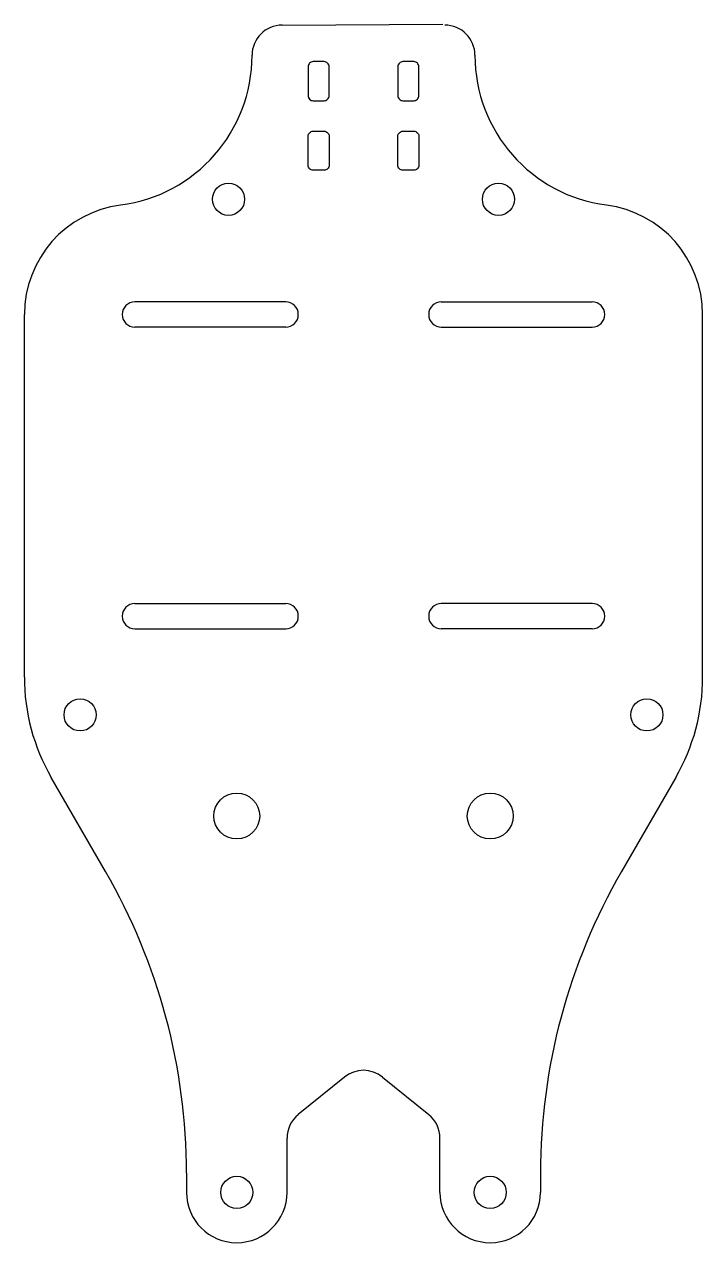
# Model space of a CAD drawing. Header units: millimetres. Extents: x -34 to 34, y -69 to 52.
import ezdxf

# ---------------------------------------------------------------- set-up
doc = ezdxf.new("R2010")
doc.units = ezdxf.units.MM
doc.header["$MEASUREMENT"] = 0
doc.layers.add('Top Plate v2', color=40, linetype='Continuous')

msp = doc.modelspace()

# ---------------------------------------------------------------- linework, layer by layer
at = {"layer": 'Top Plate v2'}
for p, q in [((-8.1, 52.33), (7.9, 52.41)), ((-7.73, 24.8), (-22.73, 24.8)), ((7.73, 24.8), (22.73, 24.8)), ((-33.72, -12.5), (-33.72, 23.55)), ((33.72, -12.5), (33.72, 23.55)), ((-7.73, 22.3), (-22.73, 22.3)), ((7.73, 22.3), (22.73, 22.3)), ((-22.73, -5.2), (-7.73, -5.2)), ((22.73, -5.2), (7.73, -5.2)), ((-22.73, -7.7), (-7.73, -7.7)), ((22.73, -7.7), (7.73, -7.7)), ((-25.64, -31.85), (-31.04, -22.5)), ((31.04, -22.5), (25.64, -31.85)), ((-1.89, -52.28), (-6.49, -56.02)), ((1.89, -52.28), (6.49, -56.02)), ((-7.6, -63.75), (-7.6, -58.35)), ((7.6, -63.75), (7.6, -58.35)), ((-17.6, -61.85), (-17.6, -63.75)), ((17.6, -61.85), (17.6, -63.75))]:
    msp.add_line(p, q, dxfattribs=at)
for points in [[(-3.92, 44.81, 0.414214), (-3.42, 45.31), (-3.42, 48.2, 0.414214), (-3.92, 48.7), (-5, 48.7, 0.414214), (-5.5, 48.2), (-5.5, 45.31, 0.414214), (-5, 44.81)], [(5.5, 45.31), (5.5, 48.2, 0.414214), (5, 48.7), (3.92, 48.7, 0.414214), (3.42, 48.2), (3.42, 45.31, 0.414214), (3.92, 44.81), (5, 44.81, 0.414214)], [(-3.42, 41.28), (-3.42, 38.39, -0.414214), (-3.92, 37.89), (-5, 37.89, -0.414214), (-5.5, 38.39), (-5.5, 41.28, -0.414214), (-5, 41.78), (-3.92, 41.78, -0.414214)], [(5.5, 41.28), (5.5, 38.39, -0.414214), (5, 37.89), (3.92, 37.89, -0.414214), (3.42, 38.39), (3.42, 41.28, -0.414214), (3.92, 41.78), (5, 41.78, -0.414214)]]:
    msp.add_lwpolyline(points, format="xyb", close=True, dxfattribs=at)
for centre, radius in [((-13.42, 35.01), 1.6), ((13.42, 35.01), 1.6), ((-28.17, -16.26), 1.6), ((28.17, -16.26), 1.6), ((-12.6, -26.32), 2.28), ((12.6, -26.32), 2.28), ((-12.6, -63.75), 1.6), ((12.6, -63.75), 1.6)]:
    msp.add_circle(centre, radius, dxfattribs=at)
for centre, radius, start, end in [((-8.08, 49.33), 3, 90.2754, 180.0338), ((8.08, 49.33), 3, 359.9662, 89.7246), ((-26.08, 49.32), 15, 277.4004, 0.0338), ((26.08, 49.32), 15, 179.9662, 262.5996), ((-5, 45.31), 0.5, 180, 270), ((-22.73, 23.55), 10.98, 97.4004, 180), ((22.73, 23.55), 10.98, 0, 82.5996), ((-22.73, 23.55), 1.25, 90, 270), ((-7.73, 23.55), 1.25, 270, 90), ((7.73, 23.55), 1.25, 90, 270), ((22.73, 23.55), 1.25, 270, 90), ((-22.73, -6.45), 1.25, 90, 270), ((-7.73, -6.45), 1.25, 270, 90), ((7.73, -6.45), 1.25, 90, 270), ((22.73, -6.45), 1.25, 270, 90), ((-13.72, -12.5), 20, 180, 210), ((13.72, -12.5), 20, 330, 0), ((-77.6, -61.85), 60, 0, 30), ((77.6, -61.85), 60, 150, 180), ((0, -54.61), 3, 50.8962, 129.1038), ((-4.6, -58.35), 3, 129.1038, 180), ((4.6, -58.35), 3, 0, 50.8962), ((-12.6, -63.75), 5, 180, 0), ((12.6, -63.75), 5, 180, 360)]:
    msp.add_arc(centre, radius, start, end, dxfattribs=at)

doc.saveas('drawing.dxf')
